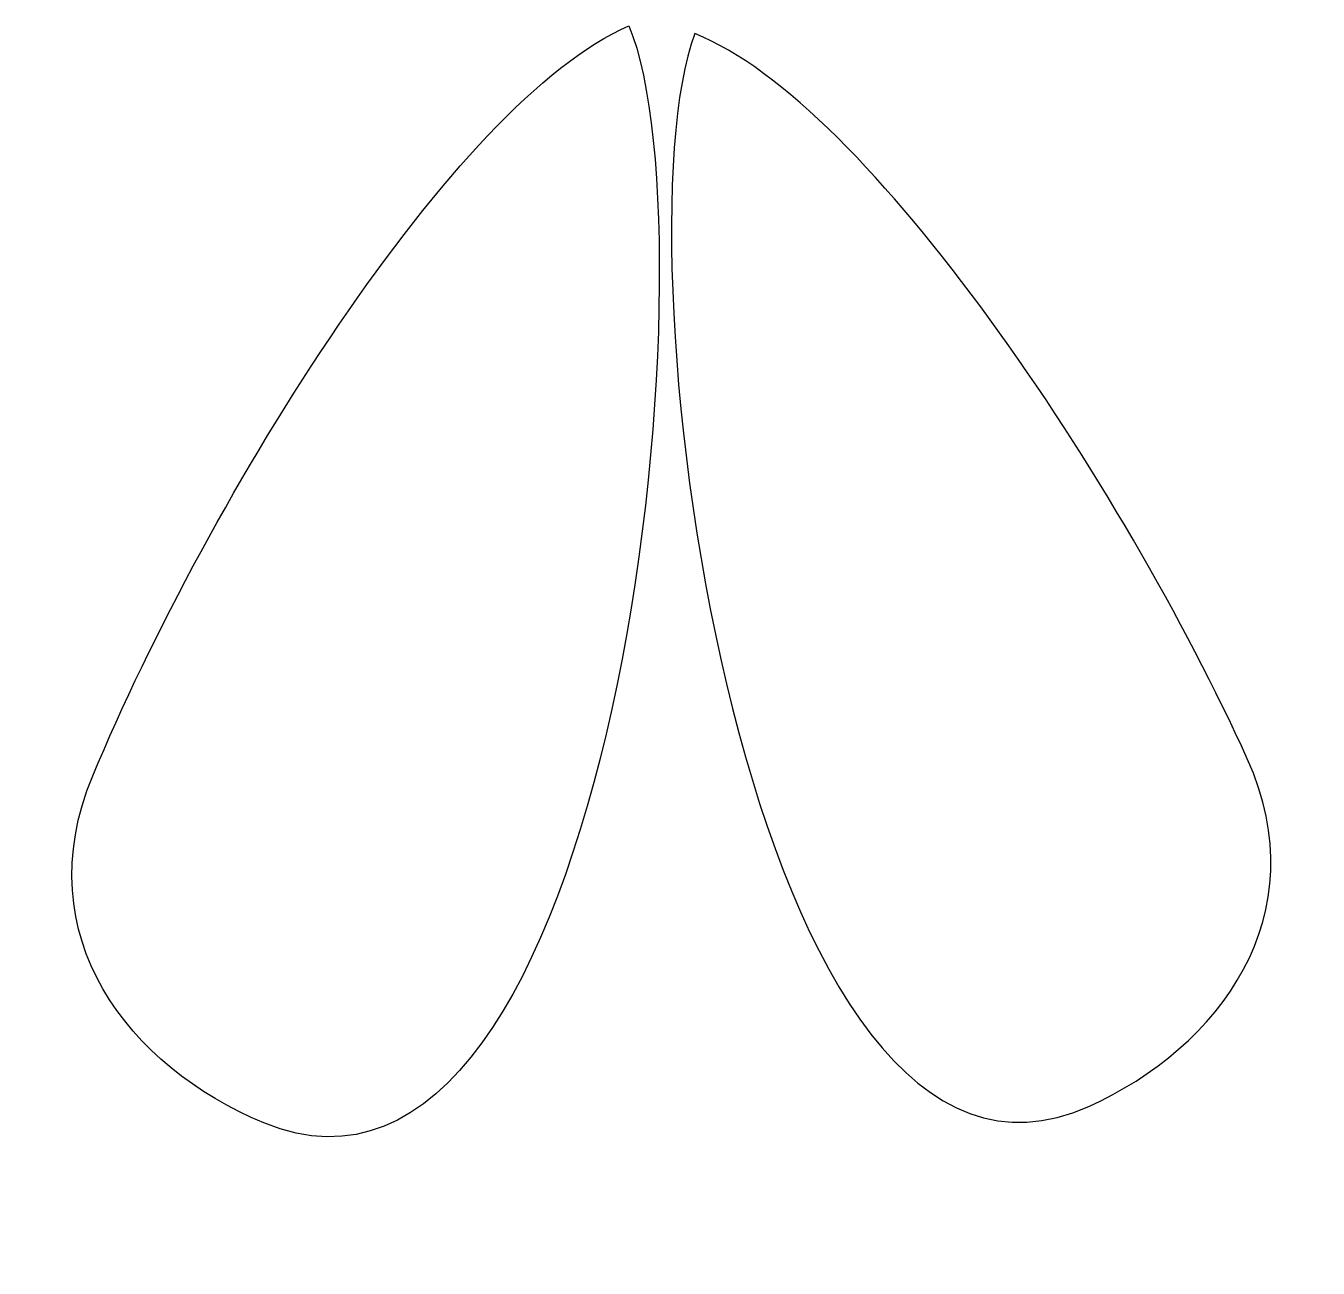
# Model space of a CAD drawing. Header units: centimetres. Extents: x -6.4 to 6.4, y -6.8 to 5.5.
import ezdxf

# ---------------------------------------------------------------- set-up
doc = ezdxf.new("R2010")
doc.units = ezdxf.units.CM
doc.header["$MEASUREMENT"] = 0
doc.layers.add('Camada 1', color=7, linetype='Continuous')

msp = doc.modelspace()

# ---------------------------------------------------------------- linework, layer by layer
at = {"layer": 'Camada 1'}
for points in [[(-0.4202, 5.4966), (-2.1447, 4.75415), (-4.57159, 0.84022), (-5.72467, -1.92631), (-5.72467, -1.92631), (-6.38621, -3.51415), (-5.35941, -4.80971), (-4.03282, -5.35777), (-4.03282, -5.35777), (-0.55156, -6.79647), (0.4619, 3.37274), (-0.4202, 5.4966)], [(0.23213, 5.41945), (1.95838, 4.73757), (4.47417, 0.94381), (5.6966, -1.75491), (5.6966, -1.75491), (6.39806, -3.30344), (5.42268, -4.61445), (4.12839, -5.19608), (4.12839, -5.19608), (0.73235, -6.72231), (-0.57522, 3.29445), (0.23213, 5.41945)]]:
    msp.add_open_spline(points, degree=3, knots=[0, 0, 0, 0, 0.25, 0.25, 0.25, 0.25, 0.5, 0.5, 0.5, 0.5, 1, 1, 1, 1], dxfattribs=at)

doc.saveas('drawing.dxf')
